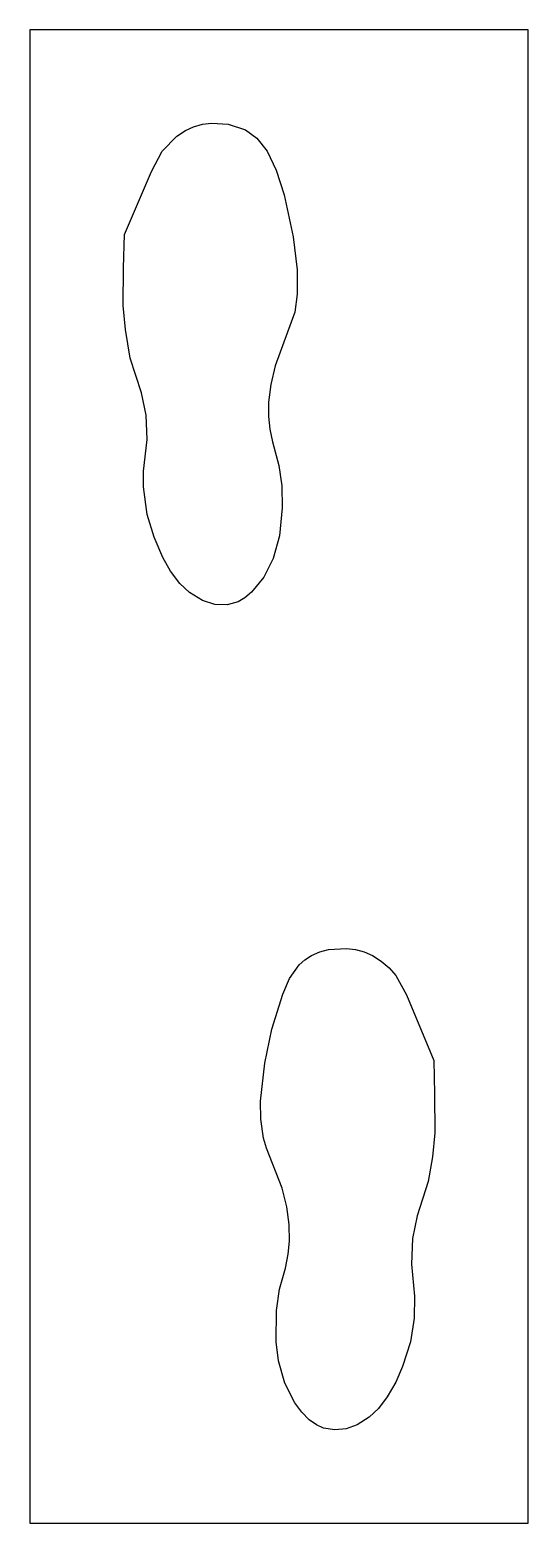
# Model space of a CAD drawing. Header units: inches. Extents: x 0 to 16, y 0 to 48.
import ezdxf

# ---------------------------------------------------------------- set-up
doc = ezdxf.new("R2010")
doc.units = ezdxf.units.IN
doc.header["$MEASUREMENT"] = 0
doc.layers.add('CUT', color=1, linetype='Continuous')

msp = doc.modelspace()

# ---------------------------------------------------------------- linework, layer by layer
at = {"layer": 'CUT'}
for points in [[(0, 0), (16, 0), (16, 48), (0, 48)], [(3.652, 33.316), (3.651, 33.813), (3.766, 34.83), (3.729, 35.615), (3.581, 36.336), (3.223, 37.447), (3.073, 38.37), (3, 39.14), (3.002, 40.349), (3.033, 41.42), (3.901, 43.443), (4.252, 44.103), (4.717, 44.582), (4.994, 44.766), (5.259, 44.886), (5.539, 44.965), (5.828, 45), (6.368, 44.965), (6.92, 44.782), (7.292, 44.522), (7.624, 44.098), (7.909, 43.492), (8.164, 42.692), (8.451, 41.347), (8.585, 40.291), (8.586, 39.499), (8.513, 38.927), (7.876, 37.2), (7.736, 36.597), (7.666, 36.034), (7.662, 35.577), (7.706, 35.163), (7.786, 34.753), (7.993, 33.993), (8.087, 33.347), (8.106, 32.641), (8.021, 31.732), (7.817, 31.007), (7.517, 30.408), (7.12, 29.925), (6.898, 29.738), (6.686, 29.616), (6.336, 29.519), (5.936, 29.53), (5.546, 29.655), (5.121, 29.917), (4.815, 30.201), (4.514, 30.602), (4.269, 31.042), (3.987, 31.698), (3.771, 32.42)], [(8.214, 8.199), (8.298, 8.648), (8.336, 9.059), (8.33, 9.599), (8.254, 10.164), (8.106, 10.767), (7.597, 12.054), (7.498, 12.371), (7.418, 12.985), (7.41, 13.564), (7.547, 14.79), (7.771, 15.882), (8.118, 17.004), (8.333, 17.504), (8.649, 17.942), (8.833, 18.11), (9.041, 18.244), (9.308, 18.361), (9.589, 18.437), (10.171, 18.472), (10.459, 18.441), (10.736, 18.366), (11, 18.247), (11.281, 18.069), (11.534, 17.851), (11.755, 17.601), (12.092, 16.98), (12.977, 14.868), (12.999, 13.802), (13, 12.547), (12.925, 11.778), (12.792, 10.977), (12.436, 9.874), (12.285, 9.147), (12.251, 8.32), (12.349, 7.297), (12.338, 6.593), (12.218, 5.827), (11.963, 5.031), (11.748, 4.53), (11.478, 4.057), (11.2, 3.689), (10.897, 3.402), (10.509, 3.16), (10.158, 3.034), (9.789, 3), (9.425, 3.056), (9.2, 3.155), (8.965, 3.323), (8.734, 3.562), (8.509, 3.864), (8.188, 4.498), (7.986, 5.219), (7.913, 5.83), (7.924, 6.83), (8.021, 7.518)]]:
    msp.add_lwpolyline(points, close=True, dxfattribs=at)

doc.saveas('drawing.dxf')
